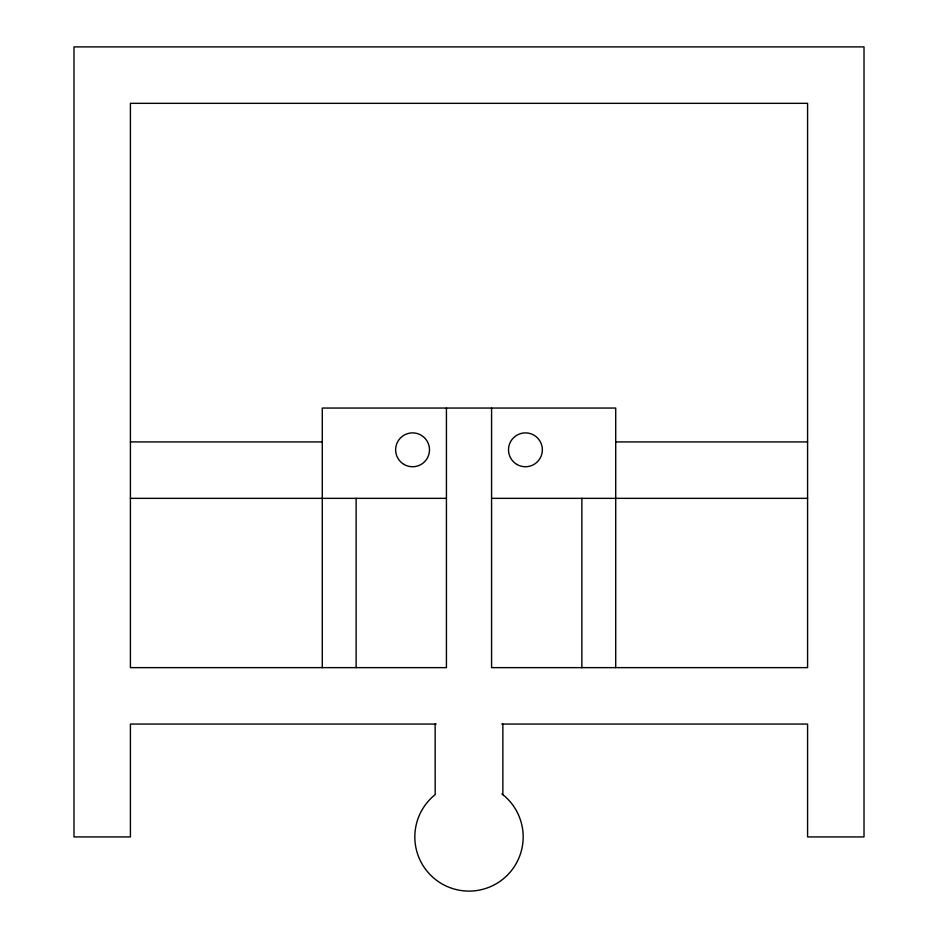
<?xml version="1.0" encoding="UTF-8"?>
<svg xmlns="http://www.w3.org/2000/svg" width="938" height="938" viewBox="0 0 938 938"><rect width="100%" height="100%" fill="white"/><g stroke="black" fill="none" stroke-linecap="round" stroke-linejoin="round"><path stroke-width="1.41" d="M130.417 441.915L322.285 441.915M615.715 441.915L807.583 441.915M130.417 498.348L446.429 498.348M491.571 498.348L807.583 498.348M436.229 724.066L130.417 724.066L130.417 836.931L73.985 836.931L73.985 46.9L864.015 46.9L864.015 836.931L807.583 836.931L807.583 724.066L501.771 724.066M501.842 793.841L503.917 795.506A54.17 54.17 0 0 1 523.134 834.984L523.17 837.646A54.17 54.17 0 0 1 469.621 891.1A54.17 54.17 0 0 1 414.866 838.877L414.831 836.227A54.17 54.17 0 0 1 435.185 794.603L435.138 724.066M615.715 667.633L615.715 408.053L322.285 408.053L322.285 667.633M581.865 498.348L581.865 667.633M502.862 724.066L502.862 794.662M491.571 408.053L491.571 667.633L807.583 667.633L807.583 103.332L130.417 103.332L130.417 667.633L446.429 667.633L446.429 408.053M356.135 498.348L356.135 667.633M404.102 464.474A16.931 16.931 0 0 0 429.498 449.818A16.931 16.931 0 0 0 404.102 435.15A16.931 16.931 0 0 0 404.102 464.474M516.967 464.474A16.931 16.931 0 0 0 542.363 449.818A16.931 16.931 0 0 0 516.967 435.15A16.931 16.931 0 0 0 516.967 464.474"/></g></svg>
